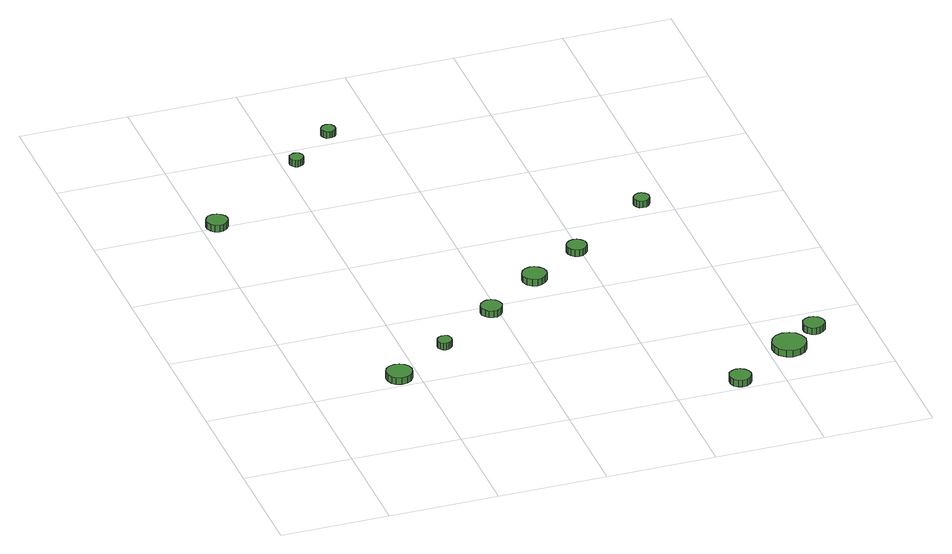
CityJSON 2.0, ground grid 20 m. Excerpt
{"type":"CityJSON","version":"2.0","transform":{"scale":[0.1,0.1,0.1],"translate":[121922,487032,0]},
"CityObjects":{
"tree1":{"type":"SolitaryVegetationObject","attributes":{"function":"something"},"geometry":[{"type":"MultiSurface","lod":"1","boundaries":[[[0,1,2,3,4,5,6,7,8,9,10,11,12,13,14]],[[15,16,17,18,19,20,21,22,23,24,25,26,27,28,29]],[[0,29,28,1]],[[1,28,27,2]],[[2,27,26,3]],[[3,26,25,4]],[[4,25,24,5]],[[5,24,23,6]],[[6,23,22,7]],[[7,22,21,8]],[[8,21,20,9]],[[9,20,19,10]],[[10,19,18,11]],[[11,18,17,12]],[[12,17,16,13]],[[13,16,15,14]],[[14,15,29,0]]]}]},
"tree2":{"type":"SolitaryVegetationObject","attributes":{"function":"something"},"geometry":[{"type":"MultiSurface","lod":"1","boundaries":[[[30,31,32,33,34,35,36,37,38,39,40,41,42,43,44]],[[45,46,47,48,49,50,51,52,53,54,55,56,57,58,59]],[[30,59,58,31]],[[31,58,57,32]],[[32,57,56,33]],[[33,56,55,34]],[[34,55,54,35]],[[35,54,53,36]],[[36,53,52,37]],[[37,52,51,38]],[[38,51,50,39]],[[39,50,49,40]],[[40,49,48,41]],[[41,48,47,42]],[[42,47,46,43]],[[43,46,45,44]],[[44,45,59,30]]]}]},
"tree3":{"type":"SolitaryVegetationObject","attributes":{"function":"something"},"geometry":[{"type":"MultiSurface","lod":"1","boundaries":[[[60,61,62,63,64,65,66,67,68,69,70,71,72,73,74]],[[75,76,77,78,79,80,81,82,83,84,85,86,87,88,89]],[[60,89,88,61]],[[61,88,87,62]],[[62,87,86,63]],[[63,86,85,64]],[[64,85,84,65]],[[65,84,83,66]],[[66,83,82,67]],[[67,82,81,68]],[[68,81,80,69]],[[69,80,79,70]],[[70,79,78,71]],[[71,78,77,72]],[[72,77,76,73]],[[73,76,75,74]],[[74,75,89,60]]]}]},
"tree4":{"type":"SolitaryVegetationObject","attributes":{"function":"something"},"geometry":[{"type":"MultiSurface","lod":"1","boundaries":[[[90,91,92,93,94,95,96,97,98,99,100,101,102,103,104]],[[105,106,107,108,109,110,111,112,113,114,115,116,117,118,119]],[[90,119,118,91]],[[91,118,117,92]],[[92,117,116,93]],[[93,116,115,94]],[[94,115,114,95]],[[95,114,113,96]],[[96,113,112,97]],[[97,112,111,98]],[[98,111,110,99]],[[99,110,109,100]],[[100,109,108,101]],[[101,108,107,102]],[[102,107,106,103]],[[103,106,105,104]],[[104,105,119,90]]]}]},
"tree5":{"type":"SolitaryVegetationObject","attributes":{"function":"something"},"geometry":[{"type":"MultiSurface","lod":"1","boundaries":[[[120,121,122,123,124,125,126,127,128,129,130,131,132,133,134]],[[135,136,137,138,139,140,141,142,143,144,145,146,147,148,149]],[[120,149,148,121]],[[121,148,147,122]],[[122,147,146,123]],[[123,146,145,124]],[[124,145,144,125]],[[125,144,143,126]],[[126,143,142,127]],[[127,142,141,128]],[[128,141,140,129]],[[129,140,139,130]],[[130,139,138,131]],[[131,138,137,132]],[[132,137,136,133]],[[133,136,135,134]],[[134,135,149,120]]]}]},
"tree6":{"type":"SolitaryVegetationObject","attributes":{"function":"something"},"geometry":[{"type":"MultiSurface","lod":"1","boundaries":[[[150,151,152,153,154,155,156,157,158,159,160,161,162,163,164]],[[165,166,167,168,169,170,171,172,173,174,175,176,177,178,179]],[[150,179,178,151]],[[151,178,177,152]],[[152,177,176,153]],[[153,176,175,154]],[[154,175,174,155]],[[155,174,173,156]],[[156,173,172,157]],[[157,172,171,158]],[[158,171,170,159]],[[159,170,169,160]],[[160,169,168,161]],[[161,168,167,162]],[[162,167,166,163]],[[163,166,165,164]],[[164,165,179,150]]]}]},
"tree7":{"type":"SolitaryVegetationObject","attributes":{"function":"something"},"geometry":[{"type":"MultiSurface","lod":"1","boundaries":[[[180,181,182,183,184,185,186,187,188,189,190,191,192,193,194]],[[195,196,197,198,199,200,201,202,203,204,205,206,207,208,209]],[[180,209,208,181]],[[181,208,207,182]],[[182,207,206,183]],[[183,206,205,184]],[[184,205,204,185]],[[185,204,203,186]],[[186,203,202,187]],[[187,202,201,188]],[[188,201,200,189]],[[189,200,199,190]],[[190,199,198,191]],[[191,198,197,192]],[[192,197,196,193]],[[193,196,195,194]],[[194,195,209,180]]]}]},
"tree8":{"type":"SolitaryVegetationObject","attributes":{"function":"something"},"geometry":[{"type":"MultiSurface","lod":"1","boundaries":[[[210,211,212,213,214,215,216,217,218,219,220,221,222,223,224]],[[225,226,227,228,229,230,231,232,233,234,235,236,237,238,239]],[[210,239,238,211]],[[211,238,237,212]],[[212,237,236,213]],[[213,236,235,214]],[[214,235,234,215]],[[215,234,233,216]],[[216,233,232,217]],[[217,232,231,218]],[[218,231,230,219]],[[219,230,229,220]],[[220,229,228,221]],[[221,228,227,222]],[[222,227,226,223]],[[223,226,225,224]],[[224,225,239,210]]]}]},
"tree9":{"type":"SolitaryVegetationObject","attributes":{"function":"something"},"geometry":[{"type":"MultiSurface","lod":"1","boundaries":[[[240,241,242,243,244,245,246,247,248,249,250,251,252,253,254]],[[255,256,257,258,259,260,261,262,263,264,265,266,267,268,269]],[[240,269,268,241]],[[241,268,267,242]],[[242,267,266,243]],[[243,266,265,244]],[[244,265,264,245]],[[245,264,263,246]],[[246,263,262,247]],[[247,262,261,248]],[[248,261,260,249]],[[249,260,259,250]],[[250,259,258,251]],[[251,258,257,252]],[[252,257,256,253]],[[253,256,255,254]],[[254,255,269,240]]]}]},
"tree10":{"type":"SolitaryVegetationObject","attributes":{"function":"something"},"geometry":[{"type":"MultiSurface","lod":"1","boundaries":[[[270,271,272,273,274,275,276,277,278,279,280,281,282,283,284]],[[285,286,287,288,289,290,291,292,293,294,295,296,297,298,299]],[[270,299,298,271]],[[271,298,297,272]],[[272,297,296,273]],[[273,296,295,274]],[[274,295,294,275]],[[275,294,293,276]],[[276,293,292,277]],[[277,292,291,278]],[[278,291,290,279]],[[279,290,289,280]],[[280,289,288,281]],[[281,288,287,282]],[[282,287,286,283]],[[283,286,285,284]],[[284,285,299,270]]]}]},
"tree11":{"type":"SolitaryVegetationObject","attributes":{"function":"something"},"geometry":[{"type":"MultiSurface","lod":"1","boundaries":[[[300,301,302,303,304,305,306,307,308,309,310,311,312,313,314]],[[315,316,317,318,319,320,321,322,323,324,325,326,327,328,329]],[[300,329,328,301]],[[301,328,327,302]],[[302,327,326,303]],[[303,326,325,304]],[[304,325,324,305]],[[305,324,323,306]],[[306,323,322,307]],[[307,322,321,308]],[[308,321,320,309]],[[309,320,319,310]],[[310,319,318,311]],[[311,318,317,312]],[[312,317,316,313]],[[313,316,315,314]],[[314,315,329,300]]]}]},
"tree12":{"type":"SolitaryVegetationObject","attributes":{"function":"something"},"geometry":[{"type":"MultiSurface","lod":"1","boundaries":[[[330,331,332,333,334,335,336,337,338,339,340,341,342,343,344]],[[345,346,347,348,349,350,351,352,353,354,355,356,357,358,359]],[[330,359,358,331]],[[331,358,357,332]],[[332,357,356,333]],[[333,356,355,334]],[[334,355,354,335]],[[335,354,353,336]],[[336,353,352,337]],[[337,352,351,338]],[[338,351,350,339]],[[339,350,349,340]],[[340,349,348,341]],[[341,348,347,342]],[[342,347,346,343]],[[343,346,345,344]],[[344,345,359,330]]]}]}
},
"vertices":[
[188,225,17],[186,234,17],[180,242,17],[172,247,17],[162,248,17],[152,245,17],[145,239,17],[141,230,17],[141,220,17],[145,210,17],[152,204,17],[162,201,17],[172,202,17],[180,207,17],[186,215,17],[186,215,4],[180,207,4],[172,202,4],[162,201,4],[152,204,4],[145,210,4],[141,220,4],[141,230,4],[145,239,4],[152,245,4],[162,248,4],[172,247,4],[180,242,4],[186,234,4],[188,225,4],
[47,801,18],[45,809,18],[40,815,18],[33,819,18],[25,820,18],[17,818,18],[11,812,18],[8,805,18],[8,797,18],[11,789,18],[17,784,18],[25,781,18],[33,782,18],[40,786,18],[45,793,18],[45,793,5],[40,786,5],[33,782,5],[25,781,5],[17,784,5],[11,789,5],[8,797,5],[8,805,5],[11,812,5],[17,818,5],[25,820,5],[33,819,5],[40,815,5],[45,809,5],[47,801,5],
[287,301,15],[286,306,15],[283,311,15],[278,313,15],[272,314,15],[267,312,15],[263,308,15],[261,303,15],[261,298,15],[263,293,15],[267,289,15],[272,287,15],[278,288,15],[283,291,15],[286,295,15],[286,295,2],[283,291,2],[278,288,2],[272,287,2],[267,289,2],[263,293,2],[261,298,2],[261,303,2],[263,308,2],[267,312,2],[272,314,2],[278,313,2],[283,311,2],[286,306,2],[287,301,2],
[407,381,15],[405,389,15],[401,396,15],[393,400,15],[385,401,15],[378,398,15],[372,393,15],[368,385,15],[368,377,15],[372,370,15],[378,364,15],[385,362,15],[393,362,15],[401,367,15],[405,373,15],[405,373,2],[401,367,2],[393,362,2],[385,362,2],[378,364,2],[372,370,2],[368,377,2],[368,385,2],[372,393,2],[378,398,2],[385,401,2],[393,400,2],[401,396,2],[405,389,2],[407,381,2],
[239,955,17],[238,960,17],[235,965,17],[230,967,17],[225,968,17],[220,966,17],[216,963,17],[214,958,17],[214,953,17],[216,948,17],[220,944,17],[225,942,17],[230,943,17],[235,946,17],[238,950,17],[238,950,4],[235,946,4],[230,943,4],[225,942,4],[220,944,4],[216,948,4],[214,953,4],[214,958,4],[216,963,4],[220,966,4],[225,968,4],[230,967,4],[235,965,4],[238,960,4],[239,955,4],
[323,1030,15],[322,1035,15],[319,1040,15],[314,1042,15],[309,1043,15],[304,1041,15],[300,1038,15],[298,1033,15],[298,1028,15],[300,1023,15],[304,1019,15],[309,1018,15],[314,1018,15],[319,1021,15],[322,1025,15],[322,1025,2],[319,1021,2],[314,1018,2],[309,1018,2],[304,1019,2],[300,1023,2],[298,1028,2],[298,1033,2],[300,1038,2],[304,1041,2],[309,1043,2],[314,1042,2],[319,1040,2],[322,1035,2],[323,1030,2],
[515,457,16],[513,466,16],[507,473,16],[500,478,16],[491,479,16],[482,476,16],[475,470,16],[471,462,16],[471,453,16],[475,444,16],[482,438,16],[491,435,16],[500,436,16],[507,441,16],[513,448,16],[513,448,3],[507,441,3],[500,436,3],[491,435,3],[482,438,3],[475,444,3],[471,453,3],[471,462,3],[475,470,3],[482,476,3],[491,479,3],[500,478,3],[507,473,3],[513,466,3],[515,457,3],
[743,25,14],[741,33,14],[736,40,14],[729,44,14],[721,45,14],[713,42,14],[707,37,14],[704,29,14],[704,21,14],[707,13,14],[713,8,14],[721,5,14],[729,6,14],[736,10,14],[741,17,14],[741,17,1],[736,10,1],[729,6,1],[721,5,1],[713,8,1],[707,13,1],[704,21,1],[704,29,1],[707,37,1],[713,42,1],[721,45,1],[729,44,1],[736,40,1],[741,33,1],[743,25,1],
[612,525,14],[611,533,14],[606,539,14],[600,543,14],[592,544,14],[585,541,14],[579,536,14],[576,529,14],[576,522,14],[579,515,14],[585,510,14],[592,507,14],[600,508,14],[606,512,14],[611,518,14],[611,518,1],[606,512,1],[600,508,1],[592,507,1],[585,510,1],[579,515,1],[576,522,1],[576,529,1],[579,536,1],[585,541,1],[592,544,1],[600,543,1],[606,539,1],[611,533,1],[612,525,1],
[870,101,14],[867,113,14],[860,124,14],[849,130,14],[836,132,14],[824,128,14],[814,119,14],[809,107,14],[809,95,14],[814,83,14],[824,74,14],[836,70,14],[849,72,14],[860,78,14],[867,88,14],[867,88,1],[860,78,1],[849,72,1],[836,70,1],[824,74,1],[814,83,1],[809,95,1],[809,107,1],[814,119,1],[824,128,1],[836,132,1],[849,130,1],[860,124,1],[867,113,1],[870,101,1],
[766,637,15],[765,643,15],[761,647,15],[756,651,15],[750,651,15],[744,649,15],[740,645,15],[737,640,15],[737,634,15],[740,628,15],[744,624,15],[750,622,15],[756,623,15],[761,626,15],[765,631,15],[765,631,2],[761,626,2],[756,623,2],[750,622,2],[744,624,2],[740,628,2],[737,634,2],[737,640,2],[740,645,2],[744,649,2],[750,651,2],[756,651,2],[761,647,2],[765,643,2],[766,637,2],
[920,147,14],[918,155,14],[913,162,14],[906,166,14],[898,167,14],[890,164,14],[884,159,14],[881,151,14],[881,143,14],[884,136,14],[890,130,14],[898,128,14],[906,129,14],[913,133,14],[918,139,14],[918,139,1],[913,133,1],[906,129,1],[898,128,1],[890,130,1],[884,136,1],[881,143,1],[881,151,1],[884,159,1],[890,164,1],[898,167,1],[906,166,1],[913,162,1],[918,155,1],[920,147,1]
]}
